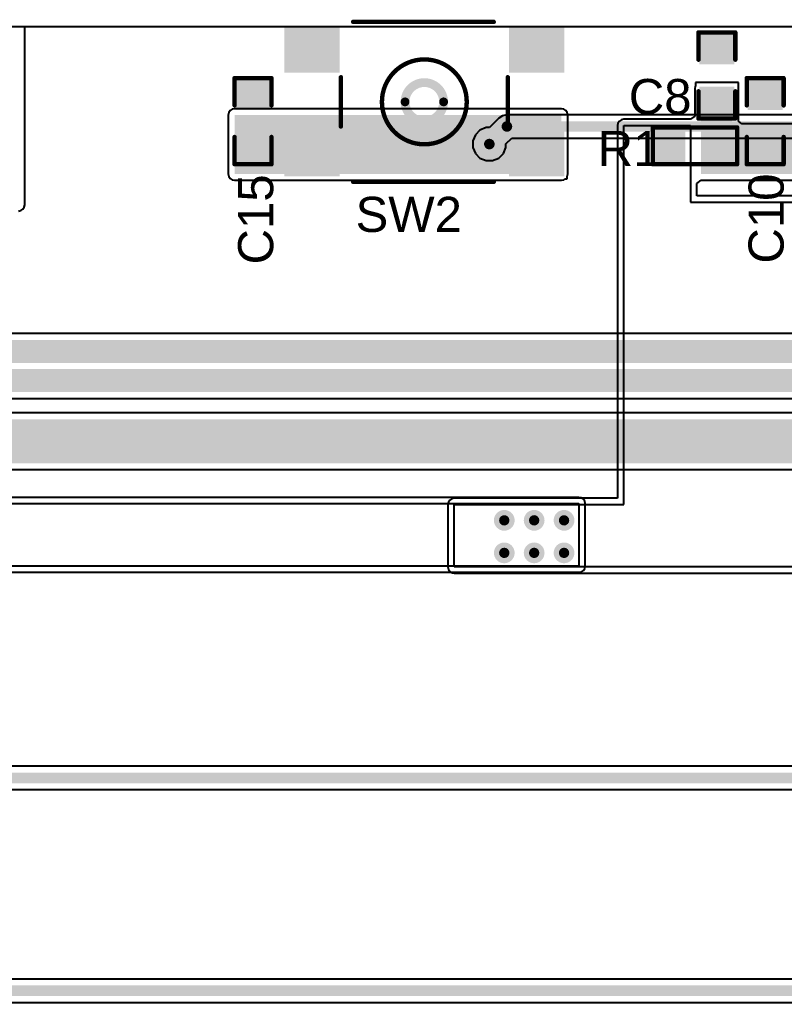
# Model space of a CAD drawing. Header units: millimetres. Extents: x -3 to 175, y -4 to 177.
# Drawn here: x 32.62 to 54.73, y 147.87 to 176.26 of the extents above; entities that cross this region are included whole.
import ezdxf

# ---------------------------------------------------------------- set-up
doc = ezdxf.new("R2010")
doc.units = ezdxf.units.MM
for name, color, linetype in [('BottomLayer', 5, 'Continuous'), ('TopLayer', 1, 'Continuous'), ('TopOverlay', 2, 'Continuous'), ('TopPaste', 8, 'Continuous'), ('TopSolder', 216, 'Continuous'), ('ViaHoleLayer', 16, 'Continuous')]:
    doc.layers.add(name, color=color, linetype=linetype)
doc.styles.add('Arial', font='', dxfattribs={"height": 0.2})
doc.styles.get('Arial').set_extended_font_data('Arial')

# ---------------------------------------------------------------- blocks, each defined once
blk = doc.blocks.new('TS_1109S_C_B_13')
at = {"layer": 'TopLayer'}
for points in [[(-3.95, 2.05), (-2.55, 2.05), (-2.55, 0.95), (-3.95, 0.95)], [(2.55, 2.05), (3.95, 2.05), (3.95, 0.95), (2.55, 0.95)], [(-3.95, -0.95), (-2.55, -0.95), (-2.55, -2.05), (-3.95, -2.05)], [(2.55, -0.95), (3.95, -0.95), (3.95, -2.05), (2.55, -2.05)]]:
    blk.add_hatch(color=1, dxfattribs=at).paths.add_polyline_path(points)
at = {"layer": 'TopPaste'}
for points in [[(-3.95, 2.05), (-2.55, 2.05), (-2.55, 0.95), (-3.95, 0.95)], [(2.55, 2.05), (3.95, 2.05), (3.95, 0.95), (2.55, 0.95)], [(-3.95, -0.95), (-2.55, -0.95), (-2.55, -2.05), (-3.95, -2.05)], [(2.55, -0.95), (3.95, -0.95), (3.95, -2.05), (2.55, -2.05)]]:
    blk.add_hatch(color=8, dxfattribs=at).paths.add_polyline_path(points)
at = {"layer": 'TopSolder'}
for points in [[(-4.052, 2.152), (-2.448, 2.152), (-2.448, 0.848), (-4.052, 0.848)], [(2.448, 2.152), (4.052, 2.152), (4.052, 0.848), (2.448, 0.848)], [(-4.052, -0.848), (-2.448, -0.848), (-2.448, -2.152), (-4.052, -2.152)], [(2.448, -0.848), (4.052, -0.848), (4.052, -2.152), (2.448, -2.152)]]:
    blk.add_hatch(color=216, dxfattribs=at).paths.add_polyline_path(points)
at = {"layer": 'TopOverlay', "const_width": 0.127}
for points in [[(2.057, 2.311), (-2.007, 2.311)], [(-2.413, 0.711), (-2.413, -0.711)], [(2.413, 0.711), (2.413, -0.711)], [(2.057, -2.311), (-2.007, -2.311)]]:
    blk.add_lwpolyline(points, dxfattribs=at)
at = {"layer": 'TopOverlay'}
for points, const_width in [([(-2.038, 2.311, 1), (-1.975, 2.311, 1)], 0.0635), ([(2.026, 2.311, 1), (2.089, 2.311, 1)], 0.0635), ([(1.226, 0, 1), (-1.226, 0, 1)], 0.127), ([(-2.445, 0.711, 1), (-2.381, 0.711, 1)], 0.0635), ([(0.557, 0, 1), (-0.557, 0, 1)], 0.254), ([(2.381, 0.711, 1), (2.445, 0.711, 1)], 0.0635), ([(-1.258, 0, 1), (-1.194, 0, 1)], 0.0635), ([(-0.621, 0, 1), (-0.494, 0, 1)], 0.127), ([(0.494, 0, 1), (0.621, 0, 1)], 0.127), ([(1.194, 0, 1), (1.258, 0, 1)], 0.0635), ([(-2.445, -0.711, 1), (-2.381, -0.711, 1)], 0.0635), ([(2.381, -0.711, 1), (2.445, -0.711, 1)], 0.0635), ([(-2.038, -2.311, 1), (-1.975, -2.311, 1)], 0.0635), ([(2.026, -2.311, 1), (2.089, -2.311, 1)], 0.0635)]:
    blk.add_lwpolyline(points, format="xyb", close=True, dxfattribs=dict(at, const_width=const_width))
blk = doc.blocks.new('R___0603_36')
at = {"layer": 'TopLayer'}
for points in [[(-0.381, 0.4445), (-0.381, -0.4445), (-1.143, -0.4445), (-1.143, 0.4445)], [(1.143, 0.4445), (1.143, -0.4445), (0.381, -0.4445), (0.381, 0.4445)]]:
    blk.add_hatch(color=1, dxfattribs=at).paths.add_polyline_path(points)
at = {"layer": 'TopPaste'}
for points in [[(-0.381, 0.4445), (-0.381, -0.4445), (-1.143, -0.4445), (-1.143, 0.4445)], [(1.143, 0.4445), (1.143, -0.4445), (0.381, -0.4445), (0.381, 0.4445)]]:
    blk.add_hatch(color=8, dxfattribs=at).paths.add_polyline_path(points)
at = {"layer": 'TopSolder'}
for points in [[(-0.2794, 0.5461), (-0.2794, -0.5461), (-1.2446, -0.5461), (-1.2446, 0.5461)], [(1.2446, 0.5461), (1.2446, -0.5461), (0.2794, -0.5461), (0.2794, 0.5461)]]:
    blk.add_hatch(color=216, dxfattribs=at).paths.add_polyline_path(points)
at = {"layer": 'TopOverlay', "const_width": 0.127}
for points in [[(-1.2192, 0.5334), (-1.2192, -0.5334)], [(1.2192, 0.5334), (-1.2192, 0.5334)], [(1.2192, 0.5334), (1.2192, -0.5334)], [(1.2192, -0.5334), (-1.2192, -0.5334)]]:
    blk.add_lwpolyline(points, dxfattribs=at)
at = {"layer": 'TopOverlay', "const_width": 0.0635}
for points in [[(-1.25095, 0.5334, 1), (-1.18745, 0.5334, 1)], [(-1.25095, 0.5334, 1), (-1.18745, 0.5334, 1)], [(1.18745, 0.5334, 1), (1.25095, 0.5334, 1)], [(1.18745, 0.5334, 1), (1.25095, 0.5334, 1)], [(-1.25095, -0.5334, 1), (-1.18745, -0.5334, 1)], [(-1.25095, -0.5334, 1), (-1.18745, -0.5334, 1)], [(1.18745, -0.5334, 1), (1.25095, -0.5334, 1)], [(1.18745, -0.5334, 1), (1.25095, -0.5334, 1)]]:
    blk.add_lwpolyline(points, format="xyb", close=True, dxfattribs=at)
blk = doc.blocks.new('C___0603_160')
at = {"layer": 'TopLayer'}
for points in [[(-0.381, 0.445), (-0.381, -0.445), (-1.143, -0.445), (-1.143, 0.445)], [(1.143, 0.445), (1.143, -0.445), (0.381, -0.445), (0.381, 0.445)]]:
    blk.add_hatch(color=1, dxfattribs=at).paths.add_polyline_path(points)
at = {"layer": 'TopPaste'}
for points in [[(-0.381, 0.445), (-0.381, -0.445), (-1.143, -0.445), (-1.143, 0.445)], [(1.143, 0.445), (1.143, -0.445), (0.381, -0.445), (0.381, 0.445)]]:
    blk.add_hatch(color=8, dxfattribs=at).paths.add_polyline_path(points)
at = {"layer": 'TopSolder'}
for points in [[(-0.321, 0.504), (-0.321, -0.504), (-1.203, -0.504), (-1.203, 0.504)], [(1.203, 0.504), (1.203, -0.504), (0.321, -0.504), (0.321, 0.504)]]:
    blk.add_hatch(color=216, dxfattribs=at).paths.add_polyline_path(points)
at = {"layer": 'TopOverlay', "const_width": 0.127}
for points in [[(-1.245, 0.533), (-0.457, 0.533)], [(-1.245, 0.533), (-1.245, -0.533)], [(0.457, 0.533), (1.245, 0.533)], [(1.245, 0.533), (1.245, -0.533)], [(-1.245, -0.533), (-0.457, -0.533)], [(0.457, -0.533), (1.245, -0.533)]]:
    blk.add_lwpolyline(points, dxfattribs=at)
at = {"layer": 'TopOverlay', "const_width": 0.0635}
for points in [[(-1.276, 0.533, 1), (-1.213, 0.533, 1)], [(-1.276, 0.533, 1), (-1.213, 0.533, 1)], [(-0.489, 0.533, 1), (-0.425, 0.533, 1)], [(0.425, 0.533, 1), (0.489, 0.533, 1)], [(1.213, 0.533, 1), (1.276, 0.533, 1)], [(1.213, 0.533, 1), (1.276, 0.533, 1)], [(-1.276, -0.533, 1), (-1.213, -0.533, 1)], [(-1.276, -0.533, 1), (-1.213, -0.533, 1)], [(-0.489, -0.533, 1), (-0.425, -0.533, 1)], [(0.425, -0.533, 1), (0.489, -0.533, 1)], [(1.213, -0.533, 1), (1.276, -0.533, 1)], [(1.213, -0.533, 1), (1.276, -0.533, 1)]]:
    blk.add_lwpolyline(points, format="xyb", close=True, dxfattribs=at)
blk = doc.blocks.new('C___0603_164')
at = {"layer": 'TopLayer'}
for points in [[(-0.381, 0.445), (-0.381, -0.445), (-1.143, -0.445), (-1.143, 0.445)], [(1.143, 0.445), (1.143, -0.445), (0.381, -0.445), (0.381, 0.445)]]:
    blk.add_hatch(color=1, dxfattribs=at).paths.add_polyline_path(points)
at = {"layer": 'TopPaste'}
for points in [[(-0.381, 0.445), (-0.381, -0.445), (-1.143, -0.445), (-1.143, 0.445)], [(1.143, 0.445), (1.143, -0.445), (0.381, -0.445), (0.381, 0.445)]]:
    blk.add_hatch(color=8, dxfattribs=at).paths.add_polyline_path(points)
at = {"layer": 'TopSolder'}
for points in [[(-0.321, 0.504), (-0.321, -0.504), (-1.203, -0.504), (-1.203, 0.504)], [(1.203, 0.504), (1.203, -0.504), (0.321, -0.504), (0.321, 0.504)]]:
    blk.add_hatch(color=216, dxfattribs=at).paths.add_polyline_path(points)
at = {"layer": 'TopOverlay', "const_width": 0.127}
for points in [[(-1.245, 0.533), (-0.457, 0.533)], [(-1.245, 0.533), (-1.245, -0.533)], [(0.457, 0.533), (1.245, 0.533)], [(1.245, 0.533), (1.245, -0.533)], [(-1.245, -0.533), (-0.457, -0.533)], [(0.457, -0.533), (1.245, -0.533)]]:
    blk.add_lwpolyline(points, dxfattribs=at)
at = {"layer": 'TopOverlay', "const_width": 0.0635}
for points in [[(-1.276, 0.533, 1), (-1.213, 0.533, 1)], [(-1.276, 0.533, 1), (-1.213, 0.533, 1)], [(-0.489, 0.533, 1), (-0.425, 0.533, 1)], [(0.425, 0.533, 1), (0.489, 0.533, 1)], [(1.213, 0.533, 1), (1.276, 0.533, 1)], [(1.213, 0.533, 1), (1.276, 0.533, 1)], [(-1.276, -0.533, 1), (-1.213, -0.533, 1)], [(-1.276, -0.533, 1), (-1.213, -0.533, 1)], [(-0.489, -0.533, 1), (-0.425, -0.533, 1)], [(0.425, -0.533, 1), (0.489, -0.533, 1)], [(1.213, -0.533, 1), (1.276, -0.533, 1)], [(1.213, -0.533, 1), (1.276, -0.533, 1)]]:
    blk.add_lwpolyline(points, format="xyb", close=True, dxfattribs=at)
blk = doc.blocks.new('C___0603_166')
at = {"layer": 'TopLayer'}
for points in [[(-0.381, 0.445), (-0.381, -0.445), (-1.143, -0.445), (-1.143, 0.445)], [(1.143, 0.445), (1.143, -0.445), (0.381, -0.445), (0.381, 0.445)]]:
    blk.add_hatch(color=1, dxfattribs=at).paths.add_polyline_path(points)
at = {"layer": 'TopPaste'}
for points in [[(-0.381, 0.445), (-0.381, -0.445), (-1.143, -0.445), (-1.143, 0.445)], [(1.143, 0.445), (1.143, -0.445), (0.381, -0.445), (0.381, 0.445)]]:
    blk.add_hatch(color=8, dxfattribs=at).paths.add_polyline_path(points)
at = {"layer": 'TopSolder'}
for points in [[(-0.321, 0.504), (-0.321, -0.504), (-1.203, -0.504), (-1.203, 0.504)], [(1.203, 0.504), (1.203, -0.504), (0.321, -0.504), (0.321, 0.504)]]:
    blk.add_hatch(color=216, dxfattribs=at).paths.add_polyline_path(points)
at = {"layer": 'TopOverlay', "const_width": 0.127}
for points in [[(-0.457, 0.533), (-1.245, 0.533)], [(-1.245, -0.533), (-1.245, 0.533)], [(1.245, 0.533), (0.457, 0.533)], [(1.245, -0.533), (1.245, 0.533)], [(-0.457, -0.533), (-1.245, -0.533)], [(1.245, -0.533), (0.457, -0.533)]]:
    blk.add_lwpolyline(points, dxfattribs=at)
at = {"layer": 'TopOverlay', "const_width": 0.0635}
for points in [[(-1.276, 0.533, 1), (-1.213, 0.533, 1)], [(-1.276, 0.533, 1), (-1.213, 0.533, 1)], [(-0.489, 0.533, 1), (-0.425, 0.533, 1)], [(0.425, 0.533, 1), (0.489, 0.533, 1)], [(1.213, 0.533, 1), (1.276, 0.533, 1)], [(1.213, 0.533, 1), (1.276, 0.533, 1)], [(-1.276, -0.533, 1), (-1.213, -0.533, 1)], [(-1.276, -0.533, 1), (-1.213, -0.533, 1)], [(-0.489, -0.533, 1), (-0.425, -0.533, 1)], [(0.425, -0.533, 1), (0.489, -0.533, 1)], [(1.213, -0.533, 1), (1.276, -0.533, 1)], [(1.213, -0.533, 1), (1.276, -0.533, 1)]]:
    blk.add_lwpolyline(points, format="xyb", close=True, dxfattribs=at)

msp = doc.modelspace()

# ---------------------------------------------------------------- hatches: boundary and pattern name
at = {"layer": 'BottomLayer'}
h = msp.add_hatch(color=5, dxfattribs=at)
edge = h.paths.add_edge_path()
edge.add_arc((46.203, 172.669), 0.3, 0, 360)
h = msp.add_hatch(color=5, dxfattribs=at)
edge = h.paths.add_edge_path()
edge.add_arc((46.634, 161.798), 0.3, 0, 360)
h = msp.add_hatch(color=5, dxfattribs=at)
edge = h.paths.add_edge_path()
edge.add_arc((47.498, 161.798), 0.3, 0, 360)
h = msp.add_hatch(color=5, dxfattribs=at)
edge = h.paths.add_edge_path()
edge.add_arc((48.362, 161.798), 0.3, 0, 360)
h = msp.add_hatch(color=5, dxfattribs=at)
edge = h.paths.add_edge_path()
edge.add_arc((46.634, 160.858), 0.3, 0, 360)
h = msp.add_hatch(color=5, dxfattribs=at)
edge = h.paths.add_edge_path()
edge.add_arc((47.498, 160.858), 0.3, 0, 360)
h = msp.add_hatch(color=5, dxfattribs=at)
edge = h.paths.add_edge_path()
edge.add_arc((48.362, 160.858), 0.3, 0, 360)
at = {"layer": 'TopLayer'}
for points in [[(52.324, 171.856), (53.213, 171.856), (53.213, 174.269), (52.324, 174.269)], [(38.837, 171.806), (48.285, 171.806), (48.285, 173.507), (38.837, 173.507)], [(52.324, 171.806), (63.957, 171.806), (63.957, 173.076), (52.324, 173.076)]]:
    msp.add_hatch(color=1, dxfattribs=at).paths.add_polyline_path(points)
h = msp.add_hatch(color=1, dxfattribs=at)
edge = h.paths.add_edge_path()
edge.add_arc((46.203, 172.669), 0.3, 0, 360)
h = msp.add_hatch(color=1, dxfattribs=at)
edge = h.paths.add_edge_path()
edge.add_arc((46.634, 161.798), 0.3, 0, 360)
h = msp.add_hatch(color=1, dxfattribs=at)
edge = h.paths.add_edge_path()
edge.add_arc((47.498, 161.798), 0.3, 0, 360)
h = msp.add_hatch(color=1, dxfattribs=at)
edge = h.paths.add_edge_path()
edge.add_arc((48.362, 161.798), 0.3, 0, 360)
h = msp.add_hatch(color=1, dxfattribs=at)
edge = h.paths.add_edge_path()
edge.add_arc((46.634, 160.858), 0.3, 0, 360)
h = msp.add_hatch(color=1, dxfattribs=at)
edge = h.paths.add_edge_path()
edge.add_arc((47.498, 160.858), 0.3, 0, 360)
h = msp.add_hatch(color=1, dxfattribs=at)
edge = h.paths.add_edge_path()
edge.add_arc((48.362, 160.858), 0.3, 0, 360)
at = {"layer": 'ViaHoleLayer'}
h = msp.add_hatch(color=16, dxfattribs=at)
edge = h.paths.add_edge_path()
edge.add_arc((46.203, 172.669), 0.15, 0, 360)
h = msp.add_hatch(color=16, dxfattribs=at)
edge = h.paths.add_edge_path()
edge.add_arc((46.634, 161.798), 0.15, 0, 360)
h = msp.add_hatch(color=16, dxfattribs=at)
edge = h.paths.add_edge_path()
edge.add_arc((47.498, 161.798), 0.15, 0, 360)
h = msp.add_hatch(color=16, dxfattribs=at)
edge = h.paths.add_edge_path()
edge.add_arc((48.362, 161.798), 0.15, 0, 360)
h = msp.add_hatch(color=16, dxfattribs=at)
edge = h.paths.add_edge_path()
edge.add_arc((46.634, 160.858), 0.15, 0, 360)
h = msp.add_hatch(color=16, dxfattribs=at)
edge = h.paths.add_edge_path()
edge.add_arc((47.498, 160.858), 0.15, 0, 360)
h = msp.add_hatch(color=16, dxfattribs=at)
edge = h.paths.add_edge_path()
edge.add_arc((48.362, 160.858), 0.15, 0, 360)

# ---------------------------------------------------------------- linework, layer by layer
at = {"layer": 'BottomLayer'}
for p, q in [((28.394, 176.068), (137.461, 176.068)), ((46.582, 173.488), (46.473, 173.415)), ((46.711, 173.514), (46.582, 173.488)), ((76.53, 173.514), (46.711, 173.514)), ((46.473, 173.415), (46.204, 173.147)), ((45.798, 172.94), (45.725, 172.764)), ((45.932, 173.074), (45.798, 172.94)), ((46.108, 173.147), (45.932, 173.074)), ((46.204, 173.147), (46.108, 173.147)), ((45.725, 172.764), (45.725, 172.574)), ((46.68, 172.671), (46.85, 172.841)), ((46.68, 172.574), (46.68, 172.671)), ((46.85, 172.841), (76.391, 172.841)), ((45.725, 172.574), (45.798, 172.399)), ((45.798, 172.399), (45.932, 172.264)), ((46.473, 172.264), (46.608, 172.399)), ((46.608, 172.399), (46.68, 172.574)), ((45.932, 172.264), (46.108, 172.191)), ((46.108, 172.191), (46.298, 172.191)), ((46.298, 172.191), (46.473, 172.264)), ((73.914, 167.193), (26.859, 167.193)), ((26.297, 165.319), (80.383, 165.319)), ((62.357, 164.904), (18.856, 164.904)), ((18.517, 163.264), (62.017, 163.264)), ((48.793, 162.462), (19.304, 162.462)), ((48.863, 162.448), (48.793, 162.462)), ((48.922, 162.409), (48.863, 162.448)), ((48.961, 162.35), (48.922, 162.409)), ((19.304, 162.281), (48.793, 162.281)), ((48.793, 162.281), (48.793, 160.477)), ((48.975, 162.281), (48.961, 162.35)), ((48.975, 160.477), (48.975, 162.281)), ((48.793, 160.477), (21.641, 160.477)), ((48.961, 160.408), (48.975, 160.477)), ((26.572, 160.296), (48.793, 160.296)), ((48.793, 160.296), (48.863, 160.31)), ((48.863, 160.31), (48.922, 160.349)), ((48.922, 160.349), (48.961, 160.408))]:
    msp.add_line(p, q, dxfattribs=at)
for points, const_width in [([(46.203, 172.669), (46.711, 173.177)], 0.305), ([(46.711, 173.177), (76.53, 173.177)], 0.305), ([(26.645, 166.675), (71.613, 166.675)], 0.66), ([(26.297, 165.837), (80.383, 165.837)], 0.66), ([(18.517, 164.084), (62.357, 164.084)], 1.27)]:
    msp.add_lwpolyline(points, dxfattribs=dict(at, const_width=const_width))
at = {"layer": 'BottomLayer', "const_width": 0.152}
for points in [[(46.634, 173.177, 1), (46.787, 173.177, 1)], [(46.634, 173.177, 1), (46.787, 173.177, 1)], [(46.126, 172.669, 1), (46.279, 172.669, 1)]]:
    msp.add_lwpolyline(points, format="xyb", close=True, dxfattribs=at)
at = {"layer": 'TopLayer'}
for p, q in [((32.769, 170.917), (32.769, 176.068)), ((32.769, 176.068), (99.461, 176.068)), ((52.157, 174.339), (52.143, 174.269)), ((52.159, 174.342), (52.157, 174.339)), ((52.307, 174.447), (52.159, 174.447)), ((52.159, 174.447), (52.159, 174.342)), ((52.324, 174.451), (52.307, 174.447)), ((53.213, 174.451), (52.324, 174.451)), ((53.23, 174.447), (53.213, 174.451)), ((53.404, 174.447), (53.23, 174.447)), ((53.404, 173.33), (53.404, 174.447)), ((52.143, 174.269), (52.143, 173.475)), ((38.669, 173.577), (38.655, 173.507)), ((38.655, 173.507), (38.655, 171.806)), ((38.708, 173.636), (38.669, 173.577)), ((38.767, 173.675), (38.708, 173.636)), ((38.837, 173.689), (38.767, 173.675)), ((48.285, 173.689), (38.837, 173.689)), ((48.355, 173.675), (48.285, 173.689)), ((48.414, 173.636), (48.355, 173.675)), ((48.453, 173.577), (48.414, 173.636)), ((48.467, 173.507), (48.453, 173.577)), ((48.467, 171.806), (48.467, 173.507)), ((52.143, 173.475), (52.019, 173.384)), ((49.921, 173.272), (49.908, 173.203)), ((49.908, 173.203), (49.908, 162.436)), ((49.961, 173.331), (49.921, 173.272)), ((50.019, 173.37), (49.961, 173.331)), ((50.089, 173.384), (50.019, 173.37)), ((52.019, 173.384), (50.089, 173.384)), ((50.089, 162.255), (50.089, 173.203)), ((50.089, 173.203), (52.019, 173.203)), ((52.019, 173.203), (52.019, 170.993)), ((53.5, 173.257), (53.404, 173.33)), ((63.957, 173.257), (53.5, 173.257)), ((38.655, 171.806), (38.669, 171.736)), ((48.453, 171.736), (48.467, 171.806)), ((38.669, 171.736), (38.708, 171.677)), ((38.708, 171.677), (38.767, 171.638)), ((38.767, 171.638), (38.837, 171.624)), ((38.837, 171.624), (48.285, 171.624)), ((48.285, 171.624), (48.355, 171.638)), ((48.355, 171.638), (48.388, 171.661)), ((48.388, 171.661), (48.451, 171.661)), ((48.451, 171.733), (48.453, 171.736)), ((48.451, 171.661), (48.451, 171.733)), ((52.2, 171.533), (52.324, 171.624)), ((52.2, 171.174), (52.2, 171.533)), ((52.324, 171.624), (63.957, 171.624)), ((32.756, 170.847), (32.769, 170.917)), ((52.019, 170.993), (71.018, 170.993)), ((70.837, 171.174), (52.2, 171.174)), ((32.588, 170.735), (32.658, 170.749)), ((32.658, 170.749), (32.716, 170.788)), ((32.716, 170.788), (32.756, 170.847)), ((45.117, 162.423), (45.058, 162.383)), ((45.187, 162.436), (45.117, 162.423)), ((49.908, 162.436), (45.187, 162.436)), ((45.019, 162.325), (45.005, 162.255)), ((45.005, 162.255), (45.005, 160.452)), ((45.058, 162.383), (45.019, 162.325)), ((45.187, 160.452), (45.187, 162.255)), ((45.187, 162.255), (50.089, 162.255)), ((45.005, 160.452), (45.019, 160.382)), ((65.678, 160.452), (45.187, 160.452)), ((45.019, 160.382), (45.058, 160.324)), ((45.058, 160.324), (45.117, 160.284)), ((45.117, 160.284), (45.187, 160.271)), ((45.187, 160.271), (65.678, 160.271)), ((64.123, 154.692), (18.39, 154.692)), ((19.13, 154.019), (64.262, 154.019)), ((63.64, 148.546), (22.748, 148.546)), ((22.787, 147.872), (63.779, 147.872))]:
    msp.add_line(p, q, dxfattribs=at)
for points, const_width in [([(46.203, 172.669), (47.292, 172.669)], 0.508), ([(47.292, 172.669), (47.573, 172.388)], 0.508), ([(18.39, 154.356), (64.262, 154.356)], 0.305), ([(21.819, 148.209), (63.779, 148.209)], 0.305)]:
    msp.add_lwpolyline(points, dxfattribs=dict(at, const_width=const_width))
at = {"layer": 'TopLayer', "const_width": 0.254}
for points in [[(46.076, 172.669, 1), (46.33, 172.669, 1)], [(47.165, 172.669, 1), (47.419, 172.669, 1)], [(47.165, 172.669, 1), (47.419, 172.669, 1)], [(47.446, 172.388, 1), (47.7, 172.388, 1)]]:
    msp.add_lwpolyline(points, format="xyb", close=True, dxfattribs=at)

# ---------------------------------------------------------------- block references
for name, p, rotation in [('TS_1109S_C_B_13', (44.323, 173.888), 180), ('C___0603_166', (52.781, 174.65), 270), ('C___0603_160', (39.37, 173.33), 90), ('C___0603_164', (54.178, 173.33), 90), ('R___0603_36', (52.146, 172.618), 180)]:
    msp.add_blockref(name, p, dxfattribs=dict(rotation=rotation))

# ---------------------------------------------------------------- texts
at = {"layer": 'TopOverlay', "style": 'Arial'}
for s, p in [('C8', (50.233, 173.533)), ('R1', (49.335, 172.034)), ('SW2', (42.334, 170.129))]:
    msp.add_text(s, height=1.016, dxfattribs=at).set_placement(p)
for s, p in [('C15', (39.954, 169.19)), ('C10', (54.711, 169.215))]:
    msp.add_text(s, height=1.016, rotation=90, dxfattribs=at).set_placement(p)

doc.saveas('drawing.dxf')
